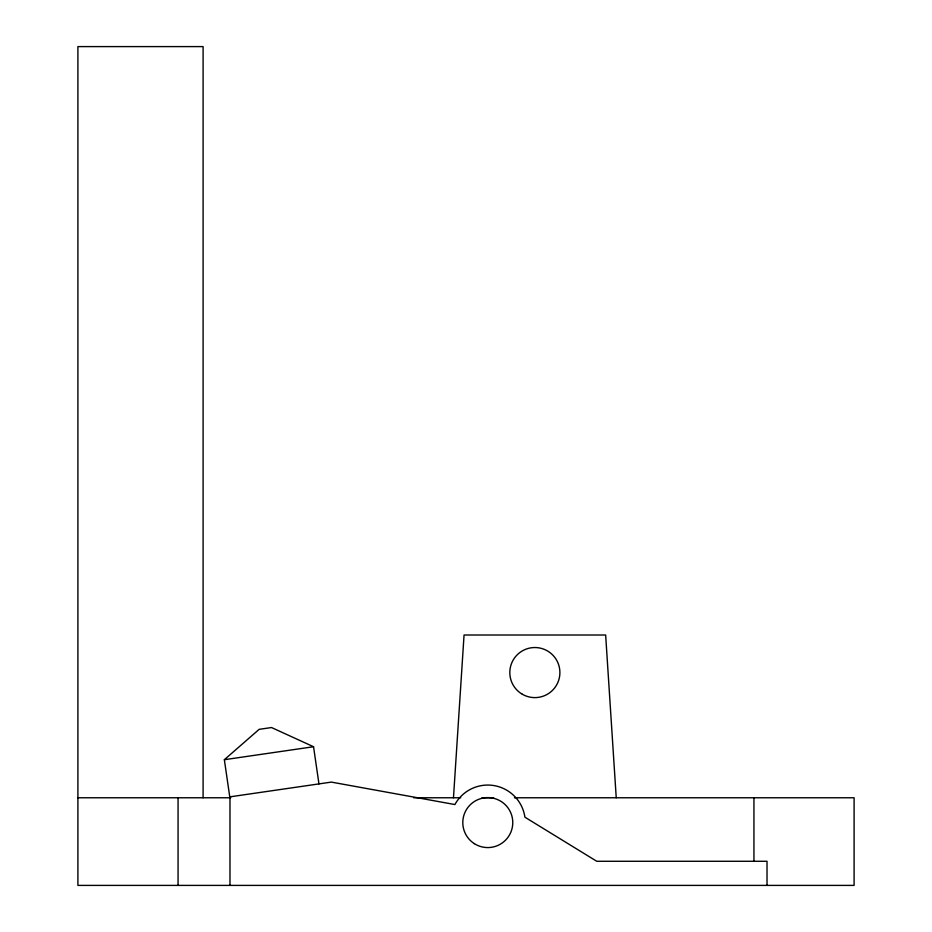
<?xml version="1.0" encoding="UTF-8"?>
<svg xmlns="http://www.w3.org/2000/svg" width="932" height="932" viewBox="0 0 932 932"><rect width="100%" height="100%" fill="white"/><g stroke="black" fill="none" stroke-linecap="round" stroke-linejoin="round"><path stroke-width="1.4" d="M453.476 797.769L464.054 635.007L605.649 635.007L616.238 797.769M767.024 885.4L767.024 861.273L596.748 861.273L524.914 817.189A37.513 37.513 0 0 0 455.736 803.081L454.909 804.549L331.349 782.099L229.761 796.872L224.356 759.708L259.154 729.337L271.527 727.543L313.548 746.73L318.954 783.894M224.356 759.708L313.548 746.73M77.904 797.769L230.728 797.769M413.645 797.769L460.746 797.769M481.995 797.769L493.634 797.769M514.406 797.769L854.096 797.769L854.096 885.4L77.904 885.4L77.904 46.6L203.094 46.6L203.094 797.769M753.941 797.769L753.941 860.982M229.983 796.837L229.983 885.4M178.059 797.769L178.059 885.4M522.339 694.258A25.036 25.036 0 0 0 559.899 672.566A25.036 25.036 0 0 0 522.339 650.886A25.036 25.036 0 0 0 522.339 694.258M474.353 843.658A24.989 24.989 0 0 0 512.751 823.69A24.989 24.989 0 0 0 476.264 800.413A24.989 24.989 0 0 0 474.353 843.658"/></g></svg>
